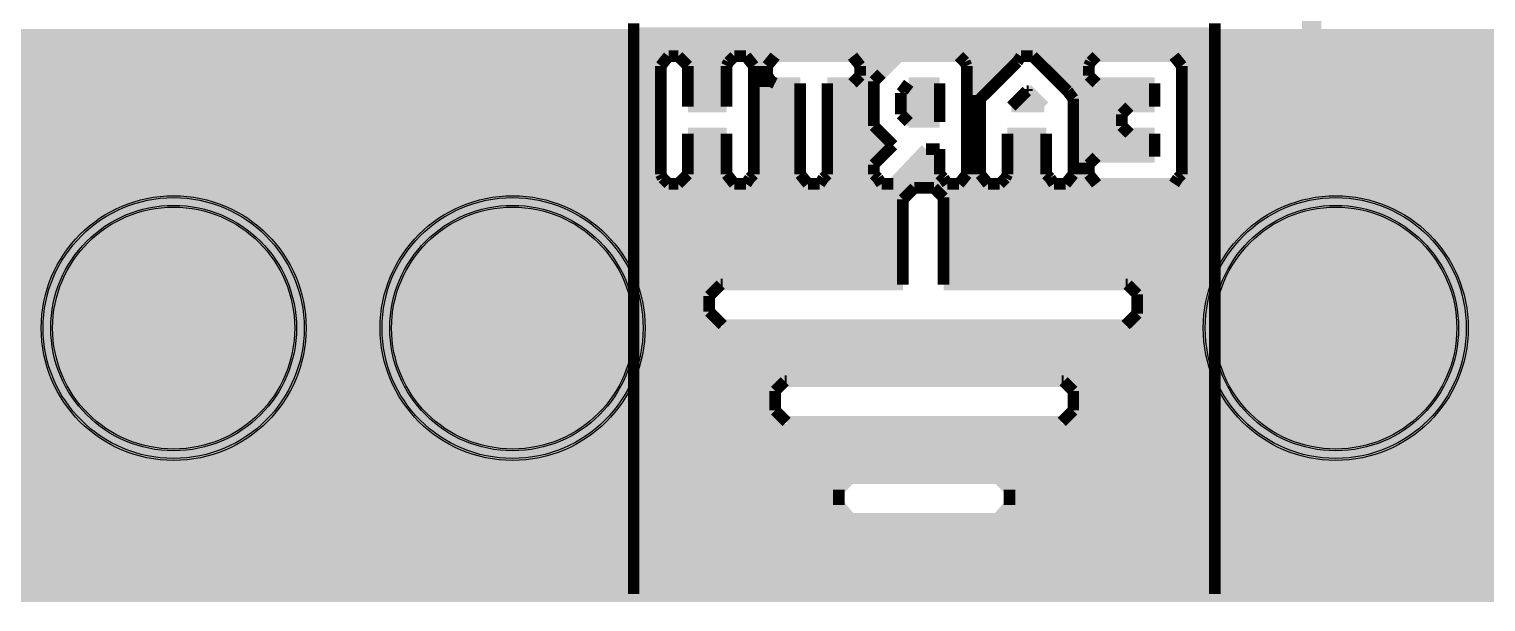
# Model space of a CAD drawing. Extents: x -38954 to -35245, y 27171 to 29112.
# Drawn here: x -37562 to -36810, y 27171 to 27467 of the extents above; entities that cross this region are included whole.
import ezdxf

# ---------------------------------------------------------------- set-up
doc = ezdxf.new("R2010")
doc.units = 9
for name, color, linetype, true_color in [('BoardOutline', 7, 'Continuous', 0xff00ff), ('BottomSilkLayer', 7, 'Continuous', 0x808000), ('BottomSolderLayer', 7, 'Continuous', 0xaa00ff), ('Multi-Layer', 7, 'Continuous', 0xc0c0c0), ('TopLayer', 7, 'Continuous', 0xff0000), ('TopSolderLayer', 7, 'Continuous', 0x800080)]:
    doc.layers.add(name, color=color, linetype=linetype, true_color=true_color)

msp = doc.modelspace()

# ---------------------------------------------------------------- hatches: boundary and pattern name
at = {"layer": 'BottomSilkLayer'}
for points in [[(-38945, 27460), (-37250, 27460), (-37250, 27195), (-38945, 27195), (-38945, 27460)], [(-36955, 27460), (-35250, 27460), (-35250, 27195), (-36955, 27195), (-36955, 27460)]]:
    msp.add_hatch(color=256, dxfattribs=at).paths.add_polyline_path(points)
at = {"layer": 'BottomSolderLayer'}
for points in [[(-37555.9, 27312.5, 1), (-37419.1, 27312.5, 1)], [(-37380.9, 27312.5, 1), (-37244.1, 27312.5, 1)], [(-36955.9, 27312.5, 1), (-36819.1, 27312.5, 1)]]:
    msp.add_hatch(color=256, dxfattribs=at).paths.add_polyline_path(points)
at = {"layer": 'Multi-Layer'}
for points in [[(-37554.9, 27312.5, 1), (-37420.1, 27312.5, 1)], [(-37379.9, 27312.5, 1), (-37245.1, 27312.5, 1)], [(-36954.9, 27312.5, 1), (-36820.1, 27312.5, 1)]]:
    msp.add_hatch(color=256, dxfattribs=at).paths.add_polyline_path(points)
at = {"layer": 'TopSolderLayer'}
for points in [[(-37555.9, 27312.5, 1), (-37419.1, 27312.5, 1)], [(-37380.9, 27312.5, 1), (-37244.1, 27312.5, 1)], [(-36955.9, 27312.5, 1), (-36819.1, 27312.5, 1)]]:
    msp.add_hatch(color=256, dxfattribs=at).paths.add_polyline_path(points)

# ---------------------------------------------------------------- linework, layer by layer
at = {"layer": 'BoardOutline', "const_width": 8}
msp.add_lwpolyline([(-35271, 27175), (-38929, 27175)], dxfattribs=at)
at = {"layer": 'BottomSilkLayer'}
for points, const_width in [([(-37250, 27470), (-37250, 27465)], 6), ([(-37250, 27465), (-37250, 27460)], 6), ([(-36950, 27465), (-37250, 27465)], 6), ([(-36950, 27465), (-36950, 27470)], 6), ([(-36950, 27460), (-36950, 27465)], 6), ([(-35250, 27463), (-38950, 27463)], 8), ([(-37250, 27460), (-37250, 27455)], 6), ([(-36950, 27460), (-37250, 27460)], 6), ([(-36950, 27455), (-36950, 27460)], 6), ([(-35250, 27455), (-38950, 27455)], 8), ([(-37250, 27455), (-37250, 27450)], 6), ([(-36950, 27455), (-37250, 27455)], 6), ([(-37250, 27450), (-37250, 27445)], 6), ([(-37235, 27450), (-37250, 27450)], 6), ([(-37236, 27448), (-37232, 27453)], 6), ([(-37232, 27453), (-37227, 27453)], 6), ([(-37227, 27453), (-37224, 27450)], 6), ([(-37224, 27450), (-37222, 27448)], 6), ([(-37201, 27450), (-37224, 27450)], 6), ([(-37202, 27448), (-37201, 27450)], 6), ([(-37201, 27450), (-37198, 27453)], 6), ([(-37198, 27453), (-37192, 27453)], 6), ([(-37192, 27453), (-37188, 27448)], 6), ([(-37180, 27450), (-37190, 27450)], 6), ([(-37181, 27448), (-37177, 27453)], 6), ([(-37177, 27453), (-37137, 27453)], 6), ([(-37137, 27453), (-37133, 27448)], 6), ([(-37116, 27450), (-37135, 27450)], 6), ([(-37122, 27444), (-37113, 27453)], 6), ([(-37113, 27453), (-37082, 27453)], 6), ([(-37082, 27453), (-37079, 27450)], 6), ([(-37079, 27450), (-37078, 27448)], 6), ([(-37052, 27450), (-37079, 27450)], 6), ([(-37057, 27445), (-37052, 27450)], 6), ([(-37052, 27450), (-37050, 27453)], 6), ([(-37050, 27453), (-37044, 27453)], 6), ([(-37044, 27453), (-37041, 27450)], 6), ([(-37041, 27450), (-37036, 27445)], 6), ([(-37014, 27450), (-37041, 27450)], 6), ([(-37015, 27448), (-37014, 27450)], 6), ([(-37014, 27450), (-37011, 27453)], 6), ([(-37011, 27453), (-36971, 27453)], 6), ([(-36971, 27453), (-36967, 27448)], 6), ([(-36950, 27450), (-36969, 27450)], 6), ([(-36950, 27450), (-36950, 27455)], 6), ([(-36950, 27445), (-36950, 27450)], 6), ([(-37250, 27445), (-37250, 27440)], 6), ([(-37236, 27445), (-37250, 27445)], 6), ([(-37236, 27445), (-37236, 27448)], 6), ([(-37236, 27440), (-37236, 27445)], 6), ([(-37222, 27448), (-37222, 27445)], 6), ([(-37222, 27445), (-37222, 27440)], 6), ([(-37202, 27445), (-37222, 27445)], 6), ([(-37202, 27445), (-37202, 27448)], 6), ([(-37202, 27440), (-37202, 27445)], 6), ([(-37188, 27448), (-37188, 27445)], 6), ([(-37188, 27445), (-37188, 27440)], 6), ([(-37181, 27445), (-37188, 27445)], 6), ([(-37181, 27445), (-37181, 27448)], 6), ([(-37181, 27443), (-37181, 27445)], 6), ([(-37179, 27440), (-37181, 27443)], 6), ([(-37133, 27443), (-37136, 27440)], 6), ([(-37133, 27448), (-37133, 27445)], 6), ([(-37133, 27445), (-37133, 27443)], 6), ([(-37121, 27445), (-37133, 27445)], 6), ([(-37126, 27440), (-37122, 27444)], 6), ([(-37078, 27448), (-37078, 27445)], 6), ([(-37078, 27445), (-37078, 27440)], 6), ([(-37057, 27445), (-37078, 27445)], 6), ([(-37062, 27440), (-37057, 27445)], 6), ([(-37036, 27445), (-37031, 27440)], 6), ([(-37015, 27445), (-37036, 27445)], 6), ([(-37015, 27445), (-37015, 27448)], 6), ([(-37015, 27443), (-37015, 27445)], 6), ([(-37011, 27439), (-37015, 27443)], 6), ([(-36967, 27448), (-36967, 27445)], 6), ([(-36967, 27445), (-36967, 27440)], 6), ([(-36950, 27445), (-36967, 27445)], 6), ([(-36950, 27440), (-36950, 27445)], 6), ([(-37250, 27440), (-37250, 27435)], 6), ([(-37236, 27440), (-37250, 27440)], 6), ([(-37250, 27435), (-37250, 27430)], 6), ([(-37236, 27435), (-37250, 27435)], 6), ([(-37236, 27435), (-37236, 27440)], 6), ([(-37236, 27430), (-37236, 27435)], 6), ([(-37222, 27440), (-37222, 27435)], 6), ([(-37202, 27440), (-37222, 27440)], 6), ([(-37222, 27435), (-37222, 27430)], 6), ([(-37202, 27435), (-37222, 27435)], 6), ([(-37202, 27435), (-37202, 27440)], 6), ([(-37202, 27430), (-37202, 27435)], 6), ([(-37188, 27440), (-37188, 27435)], 6), ([(-37179, 27440), (-37188, 27440)], 6), ([(-37188, 27435), (-37188, 27430)], 6), ([(-37164, 27435), (-37188, 27435)], 6), ([(-37177, 27439), (-37179, 27440)], 6), ([(-37164, 27439), (-37177, 27439)], 6), ([(-37164, 27435), (-37164, 27439)], 6), ([(-37164, 27430), (-37164, 27435)], 6), ([(-37137, 27439), (-37150, 27439)], 6), ([(-37150, 27439), (-37150, 27435)], 6), ([(-37150, 27435), (-37150, 27430)], 6), ([(-37126, 27435), (-37150, 27435)], 6), ([(-37136, 27440), (-37137, 27439)], 6), ([(-37126, 27440), (-37136, 27440)], 6), ([(-37126, 27435), (-37126, 27440)], 6), ([(-37126, 27430), (-37126, 27435)], 6), ([(-37111, 27435), (-37112, 27434)], 6), ([(-37112, 27434), (-37112, 27430)], 6), ([(-37108, 27439), (-37111, 27435)], 6), ([(-37092, 27435), (-37111, 27435)], 6), ([(-37092, 27439), (-37108, 27439)], 6), ([(-37092, 27435), (-37092, 27439)], 6), ([(-37092, 27430), (-37092, 27435)], 6), ([(-37078, 27440), (-37078, 27435)], 6), ([(-37062, 27440), (-37078, 27440)], 6), ([(-37078, 27435), (-37078, 27430)], 6), ([(-37067, 27435), (-37078, 27435)], 6), ([(-37071, 27431), (-37067, 27435)], 6), ([(-37067, 27435), (-37062, 27440)], 6), ([(-37047, 27435), (-37052, 27430)], 6), ([(-37047, 27436), (-37047, 27435)], 6), ([(-37038, 27427), (-37047, 27436)], 6), ([(-37046, 27435), (-37047, 27435)], 6), ([(-37031, 27440), (-37026, 27435)], 6), ([(-37013, 27440), (-37031, 27440)], 6), ([(-37026, 27435), (-37023, 27431)], 6), ([(-36981, 27435), (-37026, 27435)], 6), ([(-36981, 27439), (-37011, 27439)], 6), ([(-36981, 27435), (-36981, 27439)], 6), ([(-36981, 27430), (-36981, 27435)], 6), ([(-36967, 27440), (-36967, 27435)], 6), ([(-36950, 27440), (-36967, 27440)], 6), ([(-36967, 27435), (-36967, 27430)], 6), ([(-36950, 27435), (-36967, 27435)], 6), ([(-36950, 27435), (-36950, 27440)], 6), ([(-36950, 27430), (-36950, 27435)], 6), ([(-37250, 27430), (-37250, 27425)], 6), ([(-37236, 27430), (-37250, 27430)], 6), ([(-37236, 27425), (-37236, 27430)], 6), ([(-37222, 27430), (-37222, 27427)], 6), ([(-37202, 27430), (-37222, 27430)], 6), ([(-37222, 27427), (-37202, 27427)], 6), ([(-37202, 27427), (-37202, 27430)], 6), ([(-37188, 27430), (-37188, 27425)], 6), ([(-37164, 27430), (-37188, 27430)], 6), ([(-37164, 27425), (-37164, 27430)], 6), ([(-37150, 27430), (-37150, 27425)], 6), ([(-37126, 27430), (-37150, 27430)], 6), ([(-37126, 27425), (-37126, 27430)], 6), ([(-37112, 27430), (-37112, 27425)], 6), ([(-37092, 27430), (-37112, 27430)], 6), ([(-37092, 27425), (-37092, 27430)], 6), ([(-37078, 27430), (-37078, 27425)], 6), ([(-37071, 27430), (-37078, 27430)], 6), ([(-37071, 27430), (-37071, 27431)], 6), ([(-37071, 27425), (-37071, 27430)], 6), ([(-37052, 27430), (-37055, 27427)], 6), ([(-37055, 27427), (-37038, 27427)], 6), ([(-37041, 27430), (-37052, 27430)], 6), ([(-37023, 27431), (-37023, 27430)], 6), ([(-37023, 27430), (-37023, 27425)], 6), ([(-36981, 27430), (-37023, 27430)], 6), ([(-36998, 27423), (-36994, 27427)], 6), ([(-36994, 27427), (-36981, 27427)], 6), ([(-36981, 27427), (-36981, 27430)], 6), ([(-36967, 27430), (-36967, 27425)], 6), ([(-36950, 27430), (-36967, 27430)], 6), ([(-36950, 27425), (-36950, 27430)], 6), ([(-37250, 27425), (-37250, 27420)], 6), ([(-37236, 27425), (-37250, 27425)], 6), ([(-37250, 27420), (-37250, 27415)], 6), ([(-37236, 27420), (-37250, 27420)], 6), ([(-37236, 27420), (-37236, 27425)], 6), ([(-37236, 27415), (-37236, 27420)], 6), ([(-37188, 27425), (-37188, 27420)], 6), ([(-37164, 27425), (-37188, 27425)], 6), ([(-37188, 27420), (-37188, 27415)], 6), ([(-37164, 27420), (-37188, 27420)], 6), ([(-37164, 27420), (-37164, 27425)], 6), ([(-37164, 27415), (-37164, 27420)], 6), ([(-37150, 27425), (-37150, 27420)], 6), ([(-37126, 27425), (-37150, 27425)], 6), ([(-37150, 27420), (-37150, 27415)], 6), ([(-37126, 27420), (-37150, 27420)], 6), ([(-37126, 27420), (-37126, 27425)], 6), ([(-37126, 27417), (-37126, 27420)], 6), ([(-37112, 27425), (-37112, 27423)], 6), ([(-37092, 27425), (-37112, 27425)], 6), ([(-37112, 27423), (-37109, 27420)], 6), ([(-37109, 27420), (-37108, 27419)], 6), ([(-37092, 27420), (-37109, 27420)], 6), ([(-37108, 27419), (-37092, 27419)], 6), ([(-37092, 27420), (-37092, 27425)], 6), ([(-37092, 27419), (-37092, 27420)], 6), ([(-37078, 27425), (-37078, 27420)], 6), ([(-37071, 27425), (-37078, 27425)], 6), ([(-37078, 27420), (-37078, 27415)], 6), ([(-37071, 27420), (-37078, 27420)], 6), ([(-37071, 27420), (-37071, 27425)], 6), ([(-37071, 27415), (-37071, 27420)], 6), ([(-37023, 27425), (-37023, 27420)], 6), ([(-36996, 27425), (-37023, 27425)], 6), ([(-37023, 27420), (-37023, 27415)], 6), ([(-36998, 27420), (-37023, 27420)], 6), ([(-36998, 27420), (-36998, 27423)], 6), ([(-36998, 27417), (-36998, 27420)], 6), ([(-36967, 27425), (-36967, 27420)], 6), ([(-36950, 27425), (-36967, 27425)], 6), ([(-36967, 27420), (-36967, 27415)], 6), ([(-36950, 27420), (-36967, 27420)], 6), ([(-36950, 27420), (-36950, 27425)], 6), ([(-36950, 27415), (-36950, 27420)], 6), ([(-37250, 27415), (-37250, 27410)], 6), ([(-37236, 27415), (-37250, 27415)], 6), ([(-37236, 27410), (-37236, 27415)], 6), ([(-37202, 27413), (-37222, 27413)], 6), ([(-37222, 27413), (-37222, 27410)], 6), ([(-37202, 27410), (-37202, 27413)], 6), ([(-37188, 27415), (-37188, 27410)], 6), ([(-37164, 27415), (-37188, 27415)], 6), ([(-37164, 27410), (-37164, 27415)], 6), ([(-37150, 27415), (-37150, 27410)], 6), ([(-37124, 27415), (-37150, 27415)], 6), ([(-37124, 27415), (-37126, 27417)], 6), ([(-37119, 27410), (-37124, 27415)], 6), ([(-37078, 27415), (-37078, 27410)], 6), ([(-37071, 27415), (-37078, 27415)], 6), ([(-37071, 27410), (-37071, 27415)], 6), ([(-37037, 27413), (-37057, 27413)], 6), ([(-37057, 27413), (-37057, 27410)], 6), ([(-37037, 27410), (-37037, 27413)], 6), ([(-37023, 27415), (-37023, 27410)], 6), ([(-36996, 27415), (-37023, 27415)], 6), ([(-36994, 27413), (-36998, 27417)], 6), ([(-36981, 27413), (-36994, 27413)], 6), ([(-36981, 27410), (-36981, 27413)], 6), ([(-36967, 27415), (-36967, 27410)], 6), ([(-36950, 27415), (-36967, 27415)], 6), ([(-36950, 27410), (-36950, 27415)], 6), ([(-37250, 27410), (-37250, 27405)], 6), ([(-37236, 27410), (-37250, 27410)], 6), ([(-37250, 27405), (-37250, 27400)], 6), ([(-37236, 27405), (-37250, 27405)], 6), ([(-37236, 27405), (-37236, 27410)], 6), ([(-37236, 27400), (-37236, 27405)], 6), ([(-37222, 27410), (-37222, 27405)], 6), ([(-37202, 27410), (-37222, 27410)], 6), ([(-37222, 27405), (-37222, 27400)], 6), ([(-37202, 27405), (-37222, 27405)], 6), ([(-37202, 27405), (-37202, 27410)], 6), ([(-37202, 27400), (-37202, 27405)], 6), ([(-37188, 27410), (-37188, 27405)], 6), ([(-37164, 27410), (-37188, 27410)], 6), ([(-37188, 27405), (-37188, 27400)], 6), ([(-37164, 27405), (-37188, 27405)], 6), ([(-37164, 27405), (-37164, 27410)], 6), ([(-37164, 27400), (-37164, 27405)], 6), ([(-37150, 27410), (-37150, 27405)], 6), ([(-37119, 27410), (-37150, 27410)], 6), ([(-37150, 27405), (-37150, 27400)], 6), ([(-37118, 27405), (-37150, 27405)], 6), ([(-37123, 27400), (-37118, 27405)], 6), ([(-37116, 27407), (-37119, 27410)], 6), ([(-37118, 27405), (-37116, 27407)], 6), ([(-37099, 27405), (-37116, 27387)], 6), ([(-37092, 27405), (-37099, 27405)], 6), ([(-37092, 27400), (-37092, 27405)], 6), ([(-37078, 27410), (-37078, 27405)], 6), ([(-37071, 27410), (-37078, 27410)], 6), ([(-37078, 27405), (-37078, 27400)], 6), ([(-37071, 27405), (-37078, 27405)], 6), ([(-37071, 27405), (-37071, 27410)], 6), ([(-37071, 27400), (-37071, 27405)], 6), ([(-37057, 27410), (-37057, 27405)], 6), ([(-37037, 27410), (-37057, 27410)], 6), ([(-37057, 27405), (-37057, 27400)], 6), ([(-37037, 27405), (-37057, 27405)], 6), ([(-37037, 27405), (-37037, 27410)], 6), ([(-37037, 27400), (-37037, 27405)], 6), ([(-37023, 27410), (-37023, 27405)], 6), ([(-36981, 27410), (-37023, 27410)], 6), ([(-37023, 27405), (-37023, 27400)], 6), ([(-36981, 27405), (-37023, 27405)], 6), ([(-36981, 27405), (-36981, 27410)], 6), ([(-36981, 27401), (-36981, 27405)], 6), ([(-36967, 27410), (-36967, 27405)], 6), ([(-36950, 27410), (-36967, 27410)], 6), ([(-36967, 27405), (-36967, 27400)], 6), ([(-36950, 27405), (-36967, 27405)], 6), ([(-36950, 27405), (-36950, 27410)], 6), ([(-36950, 27400), (-36950, 27405)], 6), ([(-37250, 27400), (-37250, 27395)], 6), ([(-37236, 27400), (-37250, 27400)], 6), ([(-37236, 27395), (-37236, 27400)], 6), ([(-37222, 27400), (-37222, 27395)], 6), ([(-37202, 27400), (-37222, 27400)], 6), ([(-37202, 27395), (-37202, 27400)], 6), ([(-37188, 27400), (-37188, 27395)], 6), ([(-37164, 27400), (-37188, 27400)], 6), ([(-37164, 27395), (-37164, 27400)], 6), ([(-37150, 27400), (-37150, 27395)], 6), ([(-37123, 27400), (-37150, 27400)], 6), ([(-37126, 27397), (-37123, 27400)], 6), ([(-37126, 27395), (-37126, 27397)], 6), ([(-37092, 27400), (-37104, 27400)], 6), ([(-37092, 27395), (-37092, 27400)], 6), ([(-37078, 27400), (-37078, 27395)], 6), ([(-37071, 27400), (-37078, 27400)], 6), ([(-37071, 27395), (-37071, 27400)], 6), ([(-37057, 27400), (-37057, 27395)], 6), ([(-37037, 27400), (-37057, 27400)], 6), ([(-37037, 27395), (-37037, 27400)], 6), ([(-37023, 27400), (-37023, 27395)], 6), ([(-37013, 27400), (-37023, 27400)], 6), ([(-37015, 27397), (-37011, 27401)], 6), ([(-37015, 27395), (-37015, 27397)], 6), ([(-37011, 27401), (-36981, 27401)], 6), ([(-36967, 27400), (-36967, 27395)], 6), ([(-36950, 27400), (-36967, 27400)], 6), ([(-36950, 27395), (-36950, 27400)], 6), ([(-37250, 27395), (-37250, 27390)], 6), ([(-37236, 27395), (-37250, 27395)], 6), ([(-37250, 27390), (-37250, 27385)], 6), ([(-37235, 27390), (-37250, 27390)], 6), ([(-37236, 27392), (-37236, 27395)], 6), ([(-37235, 27390), (-37236, 27392)], 6), ([(-37232, 27387), (-37235, 27390)], 6), ([(-37222, 27392), (-37227, 27387)], 6), ([(-37201, 27390), (-37224, 27390)], 6), ([(-37222, 27395), (-37222, 27392)], 6), ([(-37202, 27395), (-37222, 27395)], 6), ([(-37202, 27392), (-37202, 27395)], 6), ([(-37198, 27387), (-37202, 27392)], 6), ([(-37190, 27390), (-37192, 27387)], 6), ([(-37188, 27392), (-37190, 27390)], 6), ([(-37163, 27390), (-37190, 27390)], 6), ([(-37188, 27395), (-37188, 27392)], 6), ([(-37164, 27395), (-37188, 27395)], 6), ([(-37164, 27392), (-37164, 27395)], 6), ([(-37160, 27387), (-37164, 27392)], 6), ([(-37152, 27390), (-37154, 27387)], 6), ([(-37150, 27392), (-37152, 27390)], 6), ([(-37124, 27390), (-37152, 27390)], 6), ([(-37150, 27395), (-37150, 27392)], 6), ([(-37126, 27395), (-37150, 27395)], 6), ([(-37126, 27392), (-37126, 27395)], 6), ([(-37124, 27390), (-37126, 27392)], 6), ([(-37122, 27387), (-37124, 27390)], 6), ([(-37090, 27390), (-37114, 27390)], 6), ([(-37092, 27395), (-37109, 27395)], 6), ([(-37092, 27392), (-37092, 27395)], 6), ([(-37090, 27390), (-37092, 27392)], 6), ([(-37088, 27387), (-37090, 27390)], 6), ([(-37078, 27392), (-37082, 27387)], 6), ([(-37069, 27390), (-37079, 27390)], 6), ([(-37078, 27395), (-37078, 27392)], 6), ([(-37071, 27395), (-37078, 27395)], 6), ([(-37071, 27392), (-37071, 27395)], 6), ([(-37067, 27387), (-37071, 27392)], 6), ([(-37058, 27390), (-37061, 27387)], 6), ([(-37057, 27392), (-37058, 27390)], 6), ([(-37035, 27390), (-37058, 27390)], 6), ([(-37057, 27395), (-37057, 27392)], 6), ([(-37037, 27395), (-37057, 27395)], 6), ([(-37037, 27392), (-37037, 27395)], 6), ([(-37035, 27390), (-37037, 27392)], 6), ([(-37033, 27387), (-37035, 27390)], 6), ([(-37023, 27392), (-37027, 27387)], 6), ([(-37014, 27390), (-37024, 27390)], 6), ([(-37023, 27395), (-37023, 27392)], 6), ([(-37015, 27395), (-37023, 27395)], 6), ([(-37015, 27392), (-37015, 27395)], 6), ([(-37011, 27387), (-37015, 27392)], 6), ([(-36969, 27390), (-36971, 27387)], 6), ([(-36967, 27392), (-36969, 27390)], 6), ([(-36950, 27390), (-36969, 27390)], 6), ([(-36967, 27395), (-36967, 27392)], 6), ([(-36950, 27395), (-36967, 27395)], 6), ([(-36950, 27390), (-36950, 27395)], 6), ([(-36950, 27385), (-36950, 27390)], 6), ([(-37250, 27385), (-37250, 27380)], 6), ([(-37105, 27385), (-37250, 27385)], 6), ([(-37227, 27387), (-37232, 27387)], 6), ([(-37192, 27387), (-37198, 27387)], 6), ([(-37154, 27387), (-37160, 27387)], 6), ([(-37116, 27387), (-37122, 27387)], 6), ([(-37110, 27380), (-37105, 27385)], 6), ([(-37105, 27385), (-37104, 27385)], 6), ([(-37104, 27385), (-37096, 27385)], 6), ([(-37096, 27385), (-37095, 27385)], 6), ([(-37095, 27385), (-37090, 27380)], 6), ([(-36950, 27385), (-37095, 27385)], 6), ([(-37082, 27387), (-37088, 27387)], 6), ([(-37061, 27387), (-37067, 27387)], 6), ([(-37027, 27387), (-37033, 27387)], 6), ([(-36971, 27387), (-37011, 27387)], 6), ([(-36950, 27380), (-36950, 27385)], 6), ([(-37250, 27380), (-37250, 27375)], 6), ([(-37110, 27380), (-37250, 27380)], 6), ([(-37250, 27375), (-37250, 27370)], 6), ([(-37111, 27375), (-37250, 27375)], 6), ([(-37111, 27379), (-37110, 27380)], 6), ([(-37111, 27375), (-37111, 27379)], 6), ([(-37111, 27370), (-37111, 27375)], 6), ([(-37090, 27380), (-37090, 27379)], 6), ([(-36950, 27380), (-37090, 27380)], 6), ([(-37090, 27379), (-37090, 27375)], 6), ([(-37090, 27375), (-37090, 27370)], 6), ([(-36950, 27375), (-37090, 27375)], 6), ([(-36950, 27375), (-36950, 27380)], 6), ([(-36950, 27370), (-36950, 27375)], 6), ([(-37250, 27370), (-37250, 27365)], 6), ([(-37111, 27370), (-37250, 27370)], 6), ([(-37111, 27365), (-37111, 27370)], 6), ([(-37090, 27370), (-37090, 27365)], 6), ([(-36950, 27370), (-37090, 27370)], 6), ([(-36950, 27365), (-36950, 27370)], 6), ([(-37250, 27365), (-37250, 27360)], 6), ([(-37111, 27365), (-37250, 27365)], 6), ([(-37250, 27360), (-37250, 27355)], 6), ([(-37111, 27360), (-37250, 27360)], 6), ([(-37111, 27360), (-37111, 27365)], 6), ([(-37111, 27355), (-37111, 27360)], 6), ([(-37090, 27365), (-37090, 27360)], 6), ([(-36950, 27365), (-37090, 27365)], 6), ([(-37090, 27360), (-37090, 27355)], 6), ([(-36950, 27360), (-37090, 27360)], 6), ([(-36950, 27360), (-36950, 27365)], 6), ([(-36950, 27355), (-36950, 27360)], 6), ([(-37250, 27355), (-37250, 27350)], 6), ([(-37111, 27355), (-37250, 27355)], 6), ([(-37111, 27350), (-37111, 27355)], 6), ([(-37090, 27355), (-37090, 27350)], 6), ([(-36950, 27355), (-37090, 27355)], 6), ([(-36950, 27350), (-36950, 27355)], 6), ([(-37250, 27350), (-37250, 27345)], 6), ([(-37111, 27350), (-37250, 27350)], 6), ([(-37250, 27345), (-37250, 27340)], 6), ([(-37111, 27345), (-37250, 27345)], 6), ([(-37111, 27345), (-37111, 27350)], 6), ([(-37111, 27340), (-37111, 27345)], 6), ([(-37090, 27350), (-37090, 27345)], 6), ([(-36950, 27350), (-37090, 27350)], 6), ([(-37090, 27345), (-37090, 27340)], 6), ([(-36950, 27345), (-37090, 27345)], 6), ([(-36950, 27345), (-36950, 27350)], 6), ([(-36950, 27340), (-36950, 27345)], 6), ([(-37250, 27340), (-37250, 27335)], 6), ([(-37111, 27340), (-37250, 27340)], 6), ([(-37111, 27335), (-37111, 27340)], 6), ([(-37090, 27340), (-37090, 27335)], 6), ([(-36950, 27340), (-37090, 27340)], 6), ([(-36950, 27335), (-36950, 27340)], 6), ([(-37250, 27335), (-37250, 27330)], 6), ([(-37205, 27335), (-37250, 27335)], 6), ([(-37250, 27330), (-37250, 27325)], 6), ([(-37210, 27330), (-37250, 27330)], 6), ([(-37211, 27329), (-37210, 27330)], 6), ([(-37211, 27325), (-37211, 27329)], 6), ([(-37210, 27330), (-37205, 27335)], 6), ([(-37205, 27335), (-37204, 27335)], 6), ([(-37204, 27335), (-37111, 27335)], 6), ([(-37090, 27335), (-36996, 27335)], 6), ([(-36996, 27335), (-36995, 27335)], 6), ([(-36995, 27335), (-36990, 27330)], 6), ([(-36950, 27335), (-36995, 27335)], 6), ([(-36990, 27330), (-36990, 27329)], 6), ([(-36950, 27330), (-36990, 27330)], 6), ([(-36990, 27329), (-36990, 27325)], 6), ([(-36950, 27330), (-36950, 27335)], 6), ([(-36950, 27325), (-36950, 27330)], 6), ([(-37250, 27325), (-37250, 27320)], 6), ([(-37211, 27325), (-37250, 27325)], 6), ([(-37211, 27321), (-37211, 27325)], 6), ([(-36990, 27325), (-36990, 27321)], 6), ([(-36950, 27325), (-36990, 27325)], 6), ([(-36950, 27320), (-36950, 27325)], 6), ([(-37250, 27320), (-37250, 27315)], 6), ([(-37210, 27320), (-37250, 27320)], 6), ([(-37250, 27315), (-37250, 27310)], 6), ([(-37205, 27315), (-37250, 27315)], 6), ([(-37210, 27320), (-37211, 27321)], 6), ([(-37205, 27315), (-37210, 27320)], 6), ([(-37204, 27314), (-37205, 27315)], 6), ([(-36996, 27314), (-37204, 27314)], 6), ([(-36995, 27315), (-36996, 27314)], 6), ([(-36990, 27320), (-36995, 27315)], 6), ([(-36950, 27315), (-36995, 27315)], 6), ([(-36990, 27321), (-36990, 27320)], 6), ([(-36950, 27320), (-36990, 27320)], 6), ([(-36950, 27315), (-36950, 27320)], 6), ([(-36950, 27310), (-36950, 27315)], 6), ([(-37250, 27310), (-37250, 27305)], 6), ([(-36950, 27310), (-37250, 27310)], 6), ([(-36950, 27305), (-36950, 27310)], 6), ([(-37250, 27305), (-37250, 27300)], 6), ([(-36950, 27305), (-37250, 27305)], 6), ([(-37250, 27300), (-37250, 27295)], 6), ([(-36950, 27300), (-37250, 27300)], 6), ([(-36950, 27300), (-36950, 27305)], 6), ([(-36950, 27295), (-36950, 27300)], 6), ([(-37250, 27295), (-37250, 27290)], 6), ([(-36950, 27295), (-37250, 27295)], 6), ([(-36950, 27290), (-36950, 27295)], 6), ([(-37250, 27290), (-37250, 27285)], 6), ([(-36950, 27290), (-37250, 27290)], 6), ([(-37250, 27285), (-37250, 27280)], 6), ([(-37172, 27285), (-37250, 27285)], 6), ([(-37177, 27280), (-37172, 27285)], 6), ([(-37172, 27285), (-37171, 27285)], 6), ([(-37171, 27285), (-37029, 27285)], 6), ([(-37029, 27285), (-37028, 27285)], 6), ([(-37028, 27285), (-37023, 27280)], 6), ([(-36950, 27285), (-37028, 27285)], 6), ([(-36950, 27285), (-36950, 27290)], 6), ([(-36950, 27280), (-36950, 27285)], 6), ([(-37250, 27280), (-37250, 27275)], 6), ([(-37177, 27280), (-37250, 27280)], 6), ([(-37177, 27279), (-37177, 27280)], 6), ([(-37177, 27275), (-37177, 27279)], 6), ([(-37023, 27280), (-37023, 27279)], 6), ([(-36950, 27280), (-37023, 27280)], 6), ([(-37023, 27279), (-37023, 27275)], 6), ([(-36950, 27275), (-36950, 27280)], 6), ([(-37250, 27275), (-37250, 27270)], 6), ([(-37177, 27275), (-37250, 27275)], 6), ([(-37250, 27270), (-37250, 27265)], 6), ([(-37177, 27270), (-37250, 27270)], 6), ([(-37177, 27271), (-37177, 27275)], 6), ([(-37177, 27270), (-37177, 27271)], 6), ([(-37172, 27265), (-37177, 27270)], 6), ([(-37023, 27270), (-37028, 27265)], 6), ([(-37023, 27275), (-37023, 27271)], 6), ([(-36950, 27275), (-37023, 27275)], 6), ([(-37023, 27271), (-37023, 27270)], 6), ([(-36950, 27270), (-37023, 27270)], 6), ([(-36950, 27270), (-36950, 27275)], 6), ([(-36950, 27265), (-36950, 27270)], 6), ([(-37250, 27265), (-37250, 27260)], 6), ([(-37172, 27265), (-37250, 27265)], 6), ([(-37171, 27264), (-37172, 27265)], 6), ([(-37029, 27264), (-37171, 27264)], 6), ([(-37028, 27265), (-37029, 27264)], 6), ([(-36950, 27265), (-37028, 27265)], 6), ([(-36950, 27260), (-36950, 27265)], 6), ([(-37250, 27260), (-37250, 27255)], 6), ([(-36950, 27260), (-37250, 27260)], 6), ([(-37250, 27255), (-37250, 27250)], 6), ([(-36950, 27255), (-37250, 27255)], 6), ([(-36950, 27255), (-36950, 27260)], 6), ([(-36950, 27250), (-36950, 27255)], 6), ([(-37250, 27250), (-37250, 27245)], 6), ([(-36950, 27250), (-37250, 27250)], 6), ([(-36950, 27245), (-36950, 27250)], 6), ([(-37250, 27245), (-37250, 27240)], 6), ([(-36950, 27245), (-37250, 27245)], 6), ([(-37250, 27240), (-37250, 27235)], 6), ([(-36950, 27240), (-37250, 27240)], 6), ([(-36950, 27240), (-36950, 27245)], 6), ([(-36950, 27235), (-36950, 27240)], 6), ([(-37250, 27235), (-37250, 27230)], 6), ([(-37138, 27235), (-37250, 27235)], 6), ([(-37144, 27229), (-37138, 27235)], 6), ([(-37138, 27235), (-37062, 27235)], 6), ([(-37062, 27235), (-37056, 27229)], 6), ([(-36950, 27235), (-37062, 27235)], 6), ([(-36950, 27230), (-36950, 27235)], 6), ([(-37250, 27230), (-37250, 27225)], 6), ([(-37143, 27230), (-37250, 27230)], 6), ([(-37250, 27225), (-37250, 27220)], 6), ([(-37144, 27225), (-37250, 27225)], 6), ([(-37144, 27225), (-37144, 27229)], 6), ([(-37144, 27221), (-37144, 27225)], 6), ([(-36950, 27230), (-37057, 27230)], 6), ([(-37056, 27229), (-37056, 27225)], 6), ([(-37056, 27225), (-37056, 27221)], 6), ([(-36950, 27225), (-37056, 27225)], 6), ([(-36950, 27225), (-36950, 27230)], 6), ([(-36950, 27220), (-36950, 27225)], 6), ([(-37250, 27220), (-37250, 27215)], 6), ([(-37143, 27220), (-37250, 27220)], 6), ([(-37138, 27214), (-37144, 27221)], 6), ([(-37056, 27221), (-37062, 27214)], 6), ([(-36950, 27220), (-37057, 27220)], 6), ([(-36950, 27215), (-36950, 27220)], 6), ([(-37250, 27215), (-37250, 27210)], 6), ([(-37138, 27215), (-37250, 27215)], 6), ([(-37250, 27210), (-37250, 27205)], 6), ([(-36950, 27210), (-37250, 27210)], 6), ([(-37062, 27214), (-37138, 27214)], 6), ([(-36950, 27215), (-37062, 27215)], 6), ([(-36950, 27210), (-36950, 27215)], 6), ([(-36950, 27205), (-36950, 27210)], 6), ([(-35250, 27207), (-38950, 27207)], 8), ([(-37250, 27205), (-37250, 27200)], 6), ([(-36950, 27205), (-37250, 27205)], 6), ([(-36950, 27200), (-36950, 27205)], 6), ([(-35250, 27199), (-38949, 27199)], 8), ([(-37250, 27200), (-37250, 27195)], 6), ([(-36950, 27200), (-37250, 27200)], 6), ([(-37250, 27195), (-37250, 27190)], 6), ([(-36950, 27195), (-37250, 27195)], 6), ([(-36950, 27195), (-36950, 27200)], 6), ([(-36950, 27190), (-36950, 27195)], 6), ([(-35250, 27191), (-38945, 27191)], 8), ([(-37250, 27190), (-37250, 27185)], 6), ([(-36950, 27190), (-37250, 27190)], 6), ([(-36950, 27185), (-36950, 27190)], 6), ([(-35254, 27183), (-38939, 27183)], 8), ([(-37250, 27185), (-37250, 27180)], 6), ([(-36950, 27185), (-37250, 27185)], 6), ([(-37250, 27180), (-37250, 27175)], 6), ([(-36950, 27180), (-37250, 27180)], 6), ([(-36950, 27180), (-36950, 27185)], 6), ([(-36950, 27175), (-36950, 27180)], 6), ([(-35270, 27175), (-38915, 27175)], 8), ([(-36950, 27175), (-37250, 27175)], 6)]:
    msp.add_lwpolyline(points, dxfattribs=dict(at, const_width=const_width))
at = {"layer": 'BottomSolderLayer'}
for centre, radius in [((-37487.5, 27312.5), 68.4), ((-37312.5, 27312.5), 68.4), ((-36887.5, 27312.5), 68.4), ((-37487.5, 27312.5), 63.43), ((-37312.5, 27312.5), 63.43), ((-36887.5, 27312.5), 63.43)]:
    msp.add_circle(centre, radius, dxfattribs=at)
at = {"layer": 'Multi-Layer'}
for centre, radius in [((-37487.5, 27312.5), 67.4), ((-37312.5, 27312.5), 67.4), ((-36887.5, 27312.5), 67.4), ((-37487.5, 27312.5), 62.5), ((-37312.5, 27312.5), 62.5), ((-36887.5, 27312.5), 62.5)]:
    msp.add_circle(centre, radius, dxfattribs=at)
at = {"layer": 'TopLayer', "const_width": 10}
for points in [[(-36900, 27440), (-36900, 27640)], [(-36888, 27427), (-36900, 27440)], [(-36888, 27312), (-36888, 27427)]]:
    msp.add_lwpolyline(points, dxfattribs=at)
at = {"layer": 'TopSolderLayer'}
for centre, radius in [((-37487.5, 27312.5), 68.4), ((-37312.5, 27312.5), 68.4), ((-36887.5, 27312.5), 68.4), ((-37487.5, 27312.5), 63.43), ((-37312.5, 27312.5), 63.43), ((-36887.5, 27312.5), 63.43)]:
    msp.add_circle(centre, radius, dxfattribs=at)

doc.saveas('drawing.dxf')
